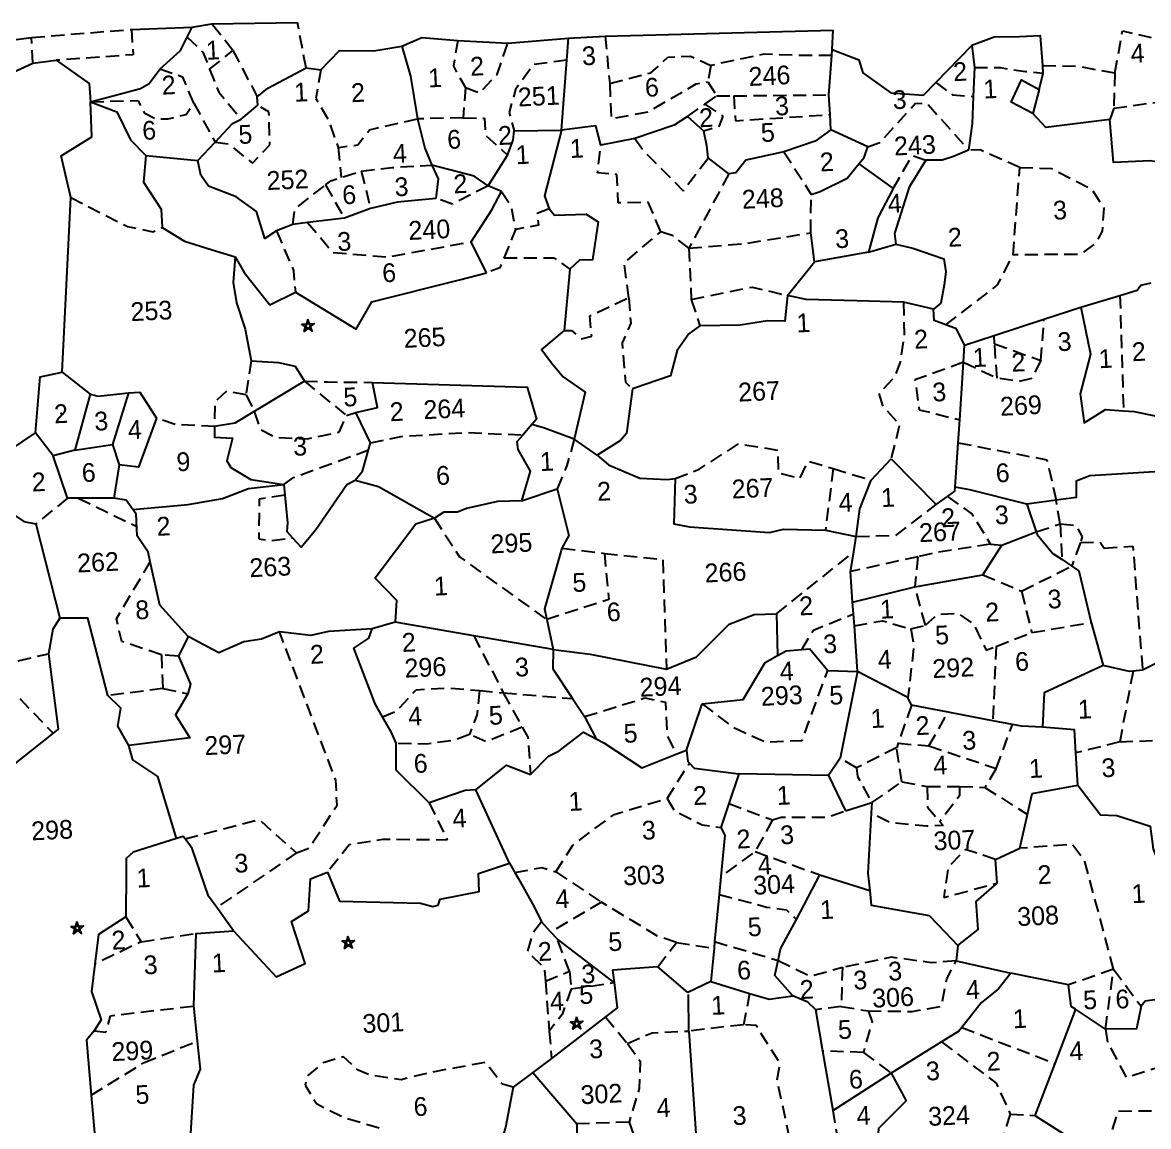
# Model space of a CAD drawing. Header units: metres. Extents: x 291156 to 294456, y 2095569 to 2100949.
# Drawn here: x 292097 to 292615, y 2098450 to 2098958 of the extents above; entities that cross this region are included whole.
import ezdxf
from ezdxf.enums import TextEntityAlignment as Align

# ---------------------------------------------------------------- set-up
doc = ezdxf.new("R2010")
doc.units = ezdxf.units.M
doc.header["$MEASUREMENT"] = 0
doc.linetypes.add('DASHED', pattern=[0.75, 0.5, -0.25])
for name, color, linetype in [('OFF', 1, 'Continuous'), ('POLY_PARCEL', 6, 'Continuous'), ('POLY_SUBPARCEL', 6, 'DASHED'), ('SYM_STONE', 1, 'Continuous'), ('TEXT_MAPIN', 7, 'Continuous'), ('TEXT_PARCEL', 7, 'Continuous')]:
    doc.layers.add(name, color=color, linetype=linetype)
doc.styles.add('TEXT_MAP', font='KRDEV050.TTF', dxfattribs={"height": 2.5})

# ---------------------------------------------------------------- blocks, each defined once
blk = doc.blocks.new('STONE_STAR')
for points in [[(-0.61, 0.2), (0.61, 0.2), (-0.38, -0.52), (-0.23, -0.07)], [(0, 0.64), (-0.38, -0.52), (0, -0.24), (0.38, -0.52)]]:
    blk.add_lwpolyline(points, close=True)
blk.add_lwpolyline([(-0.23, -0.07), (0, -0.24)])
blk = doc.blocks.new('dc')
at = {"layer": 'OFF'}
for points in [[(299009.3, 2100190.99), (299029.97, 2100192.67)], [(299067.96, 2100193.88), (299091.07, 2100193.66)], [(299091.07, 2100193.66), (299098.57, 2100194.55)], [(299098.57, 2100194.55), (299131.1, 2100193.44)], [(299177.94, 2100185.45), (299191.57, 2100183.72)], [(299191.57, 2100183.72), (299210.48, 2100181.77)], [(299210.48, 2100181.77), (299233.54, 2100182.56)], [(299233.54, 2100182.56), (299247.47, 2100182.6)], [(299247.47, 2100182.6), (299333.97, 2100180.66)]]:
    blk.add_lwpolyline(points, dxfattribs=at)
at = {"layer": 'POLY_PARCEL'}
for points in [[(299088.98, 2100189.9), (299091.07, 2100193.66)], [(299078.08, 2100178.28), (299086.26, 2100185.01), (299088.98, 2100189.9)], [(299030, 2100182.84), (299038.9, 2100183.56)], [(299038.9, 2100183.56), (299050.92, 2100174.19), (299051.16, 2100167.23)], [(299170.24, 2100182.56), (299177.94, 2100185.45)], [(299011.33, 2100174.41), (299018.46, 2100178.28), (299030, 2100182.84)], [(299138.99, 2100175.11), (299146.44, 2100182.08), (299159.43, 2100181.36), (299170.24, 2100182.56)], [(299170.24, 2100182.56), (299172.89, 2100171.03), (299174.81, 2100154.69)], [(299232.51, 2100174.26), (299233.54, 2100182.56)], [(299333.25, 2100173.31), (299333.97, 2100180.66)], [(299051.16, 2100167.23), (299070.39, 2100171.31), (299073.76, 2100172.99), (299078.08, 2100178.28)], [(299114.47, 2100165.98), (299118.56, 2100169.11), (299133.46, 2100176.08)], [(299133.46, 2100176.08), (299138.99, 2100175.11)], [(299412.79, 2100163.37), (299412.54, 2100174.78), (299404.5, 2100174.78), (299394.91, 2100175.09), (299386.25, 2100172.31)], [(299229.21, 2100147.72), (299232.51, 2100174.26)], [(299331.18, 2100156.23), (299333.04, 2100171.07)], [(299333.04, 2100171.07), (299333.25, 2100173.31)], [(299333.25, 2100173.31), (299343.25, 2100168.91), (299344.48, 2100163.96), (299354.69, 2100155.92), (299367.07, 2100154.38), (299371.96, 2100158.96)], [(299371.96, 2100158.96), (299386.25, 2100172.31)], [(299386.25, 2100172.31), (299386.87, 2100163.96)], [(299041.86, 2100131.32), (299039.03, 2100147.2), (299051.04, 2100153.91), (299051.16, 2100167.23)], [(299051.16, 2100167.23), (299060.98, 2100162.88), (299065.55, 2100152.07), (299071.08, 2100145.82)], [(299107.98, 2100157.82), (299114.47, 2100162.86)], [(299114.47, 2100162.86), (299114.47, 2100165.98)], [(299386.87, 2100163.96), (299385.91, 2100152.99)], [(299412.85, 2100160.56), (299412.79, 2100163.37)], [(299408.21, 2100145.41), (299400.17, 2100150.05), (299404.5, 2100158.4), (299411, 2100154.38)], [(299411, 2100154.38), (299412.85, 2100160.56)], [(299097.64, 2100149.6), (299104.61, 2100156.37), (299107.98, 2100157.82)], [(299174.81, 2100154.69), (299176.98, 2100143.4), (299179.38, 2100136.91)], [(299331.28, 2100148.71), (299331.18, 2100156.23)], [(299411, 2100154.38), (299408.21, 2100145.41)], [(299090.79, 2100142.94), (299097.64, 2100149.6)], [(299277.21, 2100150.65), (299271.95, 2100147.56), (299256.79, 2100143.23)], [(299283.09, 2100144.78), (299277.21, 2100150.65)], [(299385.91, 2100152.99), (299385.01, 2100142.63), (299383.15, 2100132.74)], [(299071.08, 2100145.82), (299069.76, 2100135.71), (299076.01, 2100125.14), (299076.01, 2100118.17)], [(299071.08, 2100145.82), (299090.79, 2100142.94)], [(299208.3, 2100139.31), (299210.7, 2100144.84), (299211.18, 2100148.44)], [(299211.18, 2100148.44), (299229.21, 2100147.72)], [(299229.21, 2100147.72), (299221.53, 2100123.13), (299223.08, 2100118.19), (299224.93, 2100115.71), (299237, 2100115.4), (299241.33, 2100112.31), (299238.54, 2100098.09), (299233.59, 2100098.09), (299229.81, 2100094.86), (299226.48, 2100071.81)], [(299256.79, 2100143.23), (299243.8, 2100141.37), (299242.26, 2100148.8), (299229.21, 2100147.72)], [(299331.35, 2100142.92), (299331.28, 2100148.71)], [(299437.29, 2100141.7), (299412.85, 2100139.85), (299408.21, 2100145.41)], [(299119.28, 2100114.81), (299114.71, 2100112.17), (299112.07, 2100122.5), (299104.61, 2100128.5), (299094.28, 2100133.07), (299091.63, 2100137.39), (299090.79, 2100142.94)], [(299284.33, 2100134.57), (299284.02, 2100139.21), (299283.09, 2100144.78)], [(299331.35, 2100142.92), (299325.16, 2100138.9), (299313.1, 2100135.5)], [(299344.96, 2100135.81), (299331.35, 2100142.92)], [(299485.24, 2100123.77), (299476.58, 2100121.3), (299469.77, 2100121.61), (299451.83, 2100125.32), (299437.91, 2100125.32), (299437.29, 2100141.7)], [(299200.29, 2100128.02), (299195.25, 2100131.87), (299179.38, 2100136.91)], [(299179.38, 2100136.91), (299181.54, 2100131.63), (299180.34, 2100124.18)], [(299200.29, 2100128.02), (299208.3, 2100139.31)], [(299291.75, 2100128.08), (299284.33, 2100134.57)], [(299313.1, 2100135.5), (299298.56, 2100133.03), (299294.54, 2100128.39), (299291.75, 2100128.08)], [(299341.3, 2100129.49), (299343.41, 2100131.79), (299344.96, 2100135.81)], [(299383.15, 2100132.74), (299377.28, 2100130.57), (299372.95, 2100129.33), (299366.76, 2100129.64)], [(299035.47, 2100065.22), (299041.86, 2100131.32)], [(299205.34, 2100125.62), (299200.29, 2100128.02)], [(299322.69, 2100118.81), (299326.09, 2100119.73), (299336.61, 2100124.37), (299341.3, 2100129.49)], [(299341.3, 2100129.49), (299353.85, 2100119.49)], [(299366.76, 2100129.64), (299359.95, 2100119.75), (299353.46, 2100102.44), (299353.77, 2100098.42)], [(299180.34, 2100124.18), (299165.68, 2100123.46), (299155.34, 2100121.54)], [(299192.84, 2100107.12), (299201.26, 2100118.89), (299205.34, 2100125.62)], [(299155.34, 2100121.54), (299145.24, 2100118.41)], [(299353.85, 2100119.49), (299347.46, 2100108.65), (299343.28, 2100095.87), (299353.77, 2100098.42)], [(299076.01, 2100118.17), (299084.18, 2100112.65), (299094.52, 2100108.8), (299103.17, 2100105.68)], [(299125.53, 2100116.97), (299119.28, 2100114.81)], [(299131.21, 2100117.39), (299125.53, 2100116.97)], [(299145.24, 2100118.41), (299131.21, 2100117.39)], [(299198.13, 2100095.11), (299192.84, 2100107.12)], [(299103.17, 2100105.68), (299101.85, 2100096.04), (299102.8, 2100088.25), (299105.63, 2100078.1), (299107.28, 2100066.07)], [(299103.17, 2100105.68), (299106.3, 2100099.67), (299115.43, 2100086.94), (299125.29, 2100091.26)], [(299311.76, 2100080.93), (299322.69, 2100093.14), (299321.76, 2100104.27)], [(299353.77, 2100098.42), (299360.26, 2100096.56), (299371.71, 2100091.92), (299372.33, 2100086.98), (299371.4, 2100082.03), (299369.75, 2100075.17), (299366.91, 2100072.99)], [(299125.29, 2100091.26), (299147.65, 2100076.13), (299154.14, 2100086.22), (299187.79, 2100092.94), (299198.13, 2100095.11)], [(299343.28, 2100095.87), (299322.69, 2100093.14)], [(299311.76, 2100080.93), (299310.34, 2100071.25), (299303.73, 2100071.73), (299293.34, 2100070.55), (299277.99, 2100071.02)], [(299355.68, 2100076.21), (299337.97, 2100077.63), (299318.84, 2100079.04), (299311.76, 2100080.93)], [(299437.86, 2100074.82), (299444.41, 2100076.47), (299445.95, 2100078.32), (299449.94, 2100079.01)], [(299366.91, 2100072.99), (299355.68, 2100076.21)], [(299371.29, 2100066.86), (299366.91, 2100068.73), (299366.91, 2100072.99)], [(299422.83, 2100071.05), (299437.86, 2100074.82)], [(299226.48, 2100071.81), (299217.51, 2100065.01), (299221.53, 2100059.13), (299225.24, 2100054.19), (299233.28, 2100048), (299228.33, 2100030.37)], [(299277.99, 2100071.02), (299273.74, 2100068.19), (299269.01, 2100062.05), (299265.95, 2100052.61), (299251.3, 2100048.36)], [(299408.6, 2100067.18), (299422.83, 2100071.05)], [(299422.83, 2100071.05), (299425.62, 2100053.12), (299420.98, 2100038.28), (299421.9, 2100027.15), (299430.26, 2100031.79), (299437.06, 2100031.01)], [(299024.17, 2100042.64), (299027, 2100063.81), (299035.47, 2100065.22)], [(299035.47, 2100065.22), (299045.6, 2100056.38)], [(299107.28, 2100066.07), (299117.67, 2100064.89), (299123.81, 2100063.24), (299127.12, 2100057.34)], [(299378.06, 2100058.88), (299375.28, 2100065.12), (299371.29, 2100066.86)], [(299389.38, 2100061.96), (299408.6, 2100067.18)], [(299378.06, 2100058.88), (299389.38, 2100061.96)], [(299045.6, 2100056.38), (299038.75, 2100035.38)], [(299045.6, 2100056.38), (299048.67, 2100055.44), (299060.24, 2100056.15)], [(299060.24, 2100056.15), (299053.16, 2100036.8)], [(299060.24, 2100056.15), (299064.49, 2100056.15), (299070.39, 2100046)], [(299127.12, 2100057.34), (299107.43, 2100046.73)], [(299146.07, 2100044.53), (299154.34, 2100045.94), (299152.92, 2100055.62)], [(299152.92, 2100055.62), (299211.48, 2100050.9), (299214.32, 2100038.63), (299212.52, 2100036.73)], [(299377.31, 2100052.37), (299378.06, 2100058.88)], [(299374.8, 2100030.62), (299377.31, 2100052.37)], [(299251.3, 2100048.36), (299248.23, 2100031.61), (299245.87, 2100029.01), (299236.66, 2100023.82)], [(299013.79, 2100036.37), (299024.17, 2100042.64)], [(299030.44, 2100033.64), (299024.17, 2100042.64)], [(299070.39, 2100046), (299062.6, 2100027.83), (299055.28, 2100029.01)], [(299107.43, 2100046.73), (299099.96, 2100042.7), (299092.17, 2100041.76)], [(299151.03, 2100032.73), (299146.07, 2100044.53)], [(299092.17, 2100041.76), (299091.93, 2100037.75), (299098.78, 2100037.04), (299096.18, 2100028.54), (299097.6, 2100025.95), (299104.92, 2100020.99), (299117.41, 2100018.57)], [(299038.75, 2100035.38), (299030.44, 2100033.64)], [(299038.75, 2100035.38), (299053.16, 2100036.8)], [(299053.16, 2100036.8), (299055.28, 2100029.01)], [(299212.52, 2100036.73), (299208.89, 2100032.88)], [(299228.33, 2100030.37), (299217.23, 2100035.09), (299212.52, 2100036.73)], [(299039.19, 2100017.13), (299035.16, 2100017.35), (299030.44, 2100033.64)], [(299144.57, 2100018.81), (299147.49, 2100022.11), (299150.14, 2100030.06)], [(299150.14, 2100030.06), (299151.03, 2100032.73)], [(299208.89, 2100032.88), (299206.52, 2100030.37), (299206.76, 2100027.54), (299211.01, 2100019.04), (299207.23, 2100007.95)], [(299236.66, 2100023.82), (299228.33, 2100030.37)], [(299373.79, 2100021.91), (299374.8, 2100030.62)], [(299437.06, 2100031.01), (299441.08, 2100030.55), (299450.17, 2100028.17)], [(299055.28, 2100029.01), (299052.64, 2100016.41)], [(299236.66, 2100023.82), (299240.84, 2100019.98), (299252.41, 2100014.32), (299262.8, 2100013.38), (299265.87, 2100013.61)], [(299371.87, 2100005.21), (299373.79, 2100021.91)], [(299052.64, 2100016.41), (299039.19, 2100017.13)], [(299059.72, 2100011.85), (299080.81, 2100012.67), (299093.86, 2100014.39), (299103.95, 2100017.63), (299117.41, 2100018.57)], [(299117.41, 2100018.57), (299117.61, 2100014.5)], [(299119.74, 2099998.17), (299122.84, 2099994.5), (299128.74, 2100000.87), (299141.26, 2100017.39), (299144.57, 2100018.81)], [(299144.57, 2100018.81), (299153.3, 2100015.98), (299173.85, 2100003)], [(299340.16, 2100009.32), (299348.07, 2100017.11)], [(299348.07, 2100017.11), (299364.37, 2099998.94)], [(299059.72, 2100011.85), (299057.36, 2100015.46), (299052.64, 2100016.41)], [(299117.61, 2100014.5), (299118.12, 2100003.94), (299117.65, 2100000.64), (299119.74, 2099998.17)], [(299265.87, 2100013.61), (299264.46, 2099996.38), (299270.36, 2099994.97), (299300.59, 2099991.43), (299306.02, 2099992.37), (299321.84, 2099991.19)], [(299014.34, 2100012.08), (299018.16, 2100009.33), (299022.65, 2100008.15), (299029.99, 2099971.92)], [(299060.9, 2100001.78), (299060.9, 2100010.04), (299059.72, 2100011.85)], [(299207.23, 2100007.95), (299220.95, 2100011.86)], [(299220.95, 2100011.86), (299224.49, 2099993.93), (299221.66, 2099989.21)], [(299333.43, 2099988.32), (299335.32, 2099998.7), (299340.16, 2100009.32)], [(299207.23, 2100007.95), (299198.02, 2100008.18), (299186.22, 2100006.06), (299182.67, 2100004.88), (299177.48, 2100005.12), (299173.85, 2100003)], [(299368.73, 2100001.75), (299371.69, 2100003.66), (299371.87, 2100005.21)], [(299398.68, 2099997.42), (299377.33, 2100003.92), (299371.87, 2100005.21)], [(299451.88, 2100007.32), (299423.11, 2100007.01), (299417.86, 2100005.15), (299417.55, 2099998.97), (299409.88, 2099998.34)], [(299065.33, 2099991.68), (299064.68, 2099995.4), (299060.9, 2100001.78)], [(299173.85, 2100003), (299166.76, 2100001.11), (299150.23, 2099981.29), (299158.03, 2099972.55), (299157.08, 2099964.29)], [(299364.37, 2099998.94), (299368.73, 2100001.75)], [(299409.88, 2099998.34), (299398.68, 2099997.42)], [(299398.68, 2099997.42), (299401.77, 2099986.73)], [(299078.28, 2099962.69), (299068.22, 2099975.11), (299065.33, 2099991.68)], [(299221.66, 2099989.21), (299213.86, 2099966.55), (299214.55, 2099962.46)], [(299321.84, 2099991.19), (299333.43, 2099988.32)], [(299332.18, 2099982.49), (299333.43, 2099988.32)], [(299388.47, 2099982.27), (299401.77, 2099986.73)], [(299401.77, 2099986.73), (299402.08, 2099985.68), (299407.65, 2099978.26), (299411.03, 2099975.75)], [(299330.6, 2099975.1), (299332.18, 2099982.49)], [(299380.73, 2099971.45), (299388.47, 2099982.27)], [(299330.87, 2099963.4), (299330.6, 2099975.1)], [(299411.03, 2099975.75), (299414.57, 2099973.12)], [(299029.99, 2099971.92), (299027.16, 2099967.9), (299025.03, 2099958.7)], [(299046.76, 2099941.71), (299040.62, 2099971.44), (299029.99, 2099971.92)], [(299354.75, 2099968.05), (299380.73, 2099971.45)], [(299414.57, 2099973.12), (299417.24, 2099971.14), (299420.95, 2099951.36)], [(299330.87, 2099963.4), (299354.75, 2099968.05)], [(299078.28, 2099962.69), (299074.26, 2099955.37)], [(299112.99, 2099962.69), (299106.14, 2099960.33), (299099.29, 2099959.62), (299089.61, 2099955.85), (299078.28, 2099962.69)], [(299148.17, 2099962.22), (299131.64, 2099961.98), (299124.79, 2099960.8), (299112.99, 2099962.69)], [(299150.48, 2099928.67), (299147.94, 2099933.66), (299140.85, 2099955.14), (299146.75, 2099958.68), (299148.17, 2099962.22)], [(299157.08, 2099964.29), (299148.17, 2099962.22)], [(299186.66, 2099957.66), (299157.08, 2099964.29)], [(299214.55, 2099962.46), (299216.46, 2099950.98)], [(299330.98, 2099958.96), (299330.87, 2099963.4)], [(299025.03, 2099958.7), (299027.39, 2099929.91), (299025.33, 2099928.43)], [(299216.46, 2099950.98), (299186.66, 2099957.66)], [(299259.03, 2099941.52), (299270.6, 2099945.53), (299283.59, 2099957.33), (299293.27, 2099960.64), (299301.77, 2099960.4)], [(299301.77, 2099960.4), (299301.4, 2099944.59)], [(299331.08, 2099954.45), (299330.98, 2099958.96)], [(299025.33, 2099928.43), (299004.25, 2099913.39), (298996.46, 2099918.58), (298987.02, 2099923.3), (298986.31, 2099940.06), (298998.35, 2099952.8)], [(299074.26, 2099955.37), (299078.28, 2099944.52), (299077.09, 2099940.98)], [(299331.49, 2099937.05), (299331.08, 2099954.45)], [(299216.46, 2099950.98), (299216.03, 2099943.63), (299222.91, 2099932.06)], [(299216.46, 2099950.98), (299230.46, 2099948.6), (299259.03, 2099941.52)], [(299420.95, 2099951.36), (299424.65, 2099934.82)], [(299271.98, 2099927.61), (299287.57, 2099928.55), (299296.54, 2099942.24), (299301.4, 2099944.59)], [(299301.4, 2099944.59), (299304.81, 2099946.25), (299310.79, 2099946.41)], [(299310.79, 2099946.41), (299313.78, 2099946.49), (299320.15, 2099937.99)], [(299053.84, 2099922.36), (299050.06, 2099929.91), (299051.48, 2099936.75), (299046.76, 2099941.71)], [(299077.09, 2099940.98), (299072.14, 2099933.19), (299077.09, 2099924.22), (299053.84, 2099922.36)], [(299320.15, 2099937.99), (299331.49, 2099937.05)], [(299331.49, 2099937.05), (299323.22, 2099904.48)], [(299350.06, 2099926.33), (299336.37, 2099934.12), (299331.49, 2099937.05)], [(299474.69, 2099938.83), (299470.74, 2099937.6), (299450.02, 2099936.99), (299439.5, 2099932.35)], [(299222.91, 2099932.06), (299227.13, 2099924.99)], [(299424.65, 2099934.82), (299401.76, 2099925.55), (299400.57, 2099912.59)], [(299435.89, 2099932.12), (299434.55, 2099932.04), (299424.65, 2099934.82)], [(299439.5, 2099932.35), (299435.89, 2099932.12)], [(299155.26, 2099918.32), (299153.6, 2099922.57), (299150.48, 2099928.67)], [(299265.11, 2099910.38), (299271.98, 2099927.61)], [(299227.13, 2099924.99), (299231.12, 2099916.3)], [(299351.24, 2099923.27), (299350.06, 2099926.33)], [(299365, 2099919.95), (299351.24, 2099923.27)], [(299070.14, 2099886.26), (299064.23, 2099910.08), (299055.02, 2099916.93), (299053.84, 2099922.36)], [(299205.6, 2099904.01), (299212.68, 2099910.62), (299216.93, 2099912.51), (299226.38, 2099919.12), (299231.12, 2099916.3)], [(299381.8, 2099915.93), (299370.84, 2099918.55), (299365, 2099919.95)], [(299166.59, 2099895.19), (299154.78, 2099908.17), (299155.26, 2099918.32)], [(299231.12, 2099916.3), (299233.94, 2099914.63), (299247.87, 2099904.48), (299261.38, 2099909.11)], [(299389.21, 2099914.16), (299381.8, 2099915.93)], [(299261.38, 2099909.11), (299265.11, 2099910.38)], [(299265.11, 2099910.38), (299265.41, 2099906.03), (299266, 2099905.38)], [(299400.57, 2099912.59), (299392.57, 2099913.35), (299389.21, 2099914.16)], [(299412.71, 2099902.16), (299412.61, 2099910.94), (299400.57, 2099912.59)], [(299184.54, 2099899.21), (299196.63, 2099908.02), (299205.6, 2099904.01)], [(299266, 2099905.38), (299267.77, 2099903.43), (299284.5, 2099900.47)], [(299323.22, 2099904.48), (299318.5, 2099898.11)], [(299412.85, 2099889.94), (299412.71, 2099902.16)], [(299184.54, 2099899.21), (299180.52, 2099899.21), (299166.59, 2099895.19)], [(299195.93, 2099870.74), (299184.54, 2099899.21)], [(299284.5, 2099900.47), (299280.18, 2099889.37)], [(299318.5, 2099898.11), (299284.5, 2099900.47)], [(299318.5, 2099898.11), (299324.3, 2099884.51)], [(299280.18, 2099889.37), (299276.72, 2099880.48)], [(299393.21, 2099879.73), (299395.38, 2099887.58), (299412.85, 2099889.94)], [(299412.85, 2099889.94), (299420.9, 2099878.19), (299427.04, 2099877.72), (299439.56, 2099873), (299440.27, 2099864.27), (299441.45, 2099860.73), (299448.06, 2099856.01)], [(299070.14, 2099886.26), (299053.54, 2099881.87), (299050.71, 2099879.61), (299050.43, 2099874.51), (299049.58, 2099857.54)], [(299073.46, 2099885.93), (299072.79, 2099886.96), (299070.14, 2099886.26)], [(299084.14, 2099859.34), (299081.29, 2099863.76), (299075.91, 2099882.15), (299073.46, 2099885.93)], [(299324.3, 2099884.51), (299334.45, 2099887.1)], [(299334.45, 2099887.1), (299334.02, 2099883.05)], [(299276.72, 2099880.48), (299278.14, 2099877.41), (299275.89, 2099861.91)], [(299334.02, 2099883.05), (299331.62, 2099860.44), (299332.07, 2099853.81)], [(299389.71, 2099867.04), (299393.21, 2099879.73)], [(299090.06, 2099850.18), (299105.38, 2099831.93), (299116.68, 2099836.54), (299112.26, 2099852.65), (299118.88, 2099856.4), (299120.21, 2099868.53), (299126.83, 2099870.74)], [(299126.83, 2099870.74), (299130.8, 2099859.49), (299161.49, 2099857.28), (299166.13, 2099855.74), (299168.11, 2099856.18), (299169, 2099858.38), (299184.01, 2099860.59), (299184.01, 2099867.43), (299195.93, 2099870.74)], [(299195.93, 2099870.74), (299197.87, 2099867.14)], [(299197.87, 2099867.14), (299199.02, 2099865), (299204.54, 2099853.75), (299206.97, 2099848.01)], [(299380.26, 2099863.27), (299389.71, 2099867.04)], [(299380.5, 2099854.3), (299380.26, 2099863.27)], [(299090.06, 2099850.18), (299084.14, 2099859.34)], [(299275.89, 2099861.91), (299274.89, 2099855.08)], [(299303.73, 2099844.13), (299313.42, 2099860.65), (299332.07, 2099853.81)], [(299049.58, 2099857.54), (299038.82, 2099851.31), (299036.91, 2099840.14)], [(299274.89, 2099855.08), (299272.31, 2099837.28)], [(299332.07, 2099853.81), (299332.31, 2099848.22), (299354.05, 2099843.23), (299359.93, 2099836.58), (299364.42, 2099831.39)], [(299364.42, 2099831.39), (299372.47, 2099837.07), (299372.23, 2099847.69), (299380.5, 2099854.3)], [(299073.64, 2099822.45), (299075.91, 2099849.9), (299090.06, 2099850.18)], [(299210.37, 2099843.91), (299206.97, 2099848.01)], [(299212.73, 2099841.06), (299210.37, 2099843.91)], [(299295.99, 2099828.97), (299297.12, 2099833.28), (299303.73, 2099844.13)], [(299036.91, 2099840.14), (299035.14, 2099829.81), (299038.28, 2099818.89), (299035.48, 2099814.86)], [(299233.51, 2099823.6), (299212.73, 2099841.06)], [(299271.95, 2099834.82), (299270.11, 2099822.19)], [(299272.31, 2099837.28), (299271.95, 2099834.82)], [(299300.9, 2099815.34), (299294.52, 2099823.36), (299295.99, 2099828.97)], [(299364.42, 2099831.39), (299363.48, 2099825.49)], [(299250.28, 2099828.79), (299233.04, 2099828.32), (299233.51, 2099823.6)], [(299261.25, 2099818.42), (299250.28, 2099828.79)], [(299363.48, 2099825.49), (299384.02, 2099819.82)], [(299074.36, 2099809.11), (299073.64, 2099822.45)], [(299233.51, 2099823.6), (299234.15, 2099813.92), (299229.55, 2099810.72)], [(299270.11, 2099822.19), (299261.25, 2099818.42)], [(299270.11, 2099822.19), (299284.61, 2099816.99)], [(299284.61, 2099816.99), (299291.93, 2099814.4), (299300.9, 2099815.34)], [(299384.02, 2099819.82), (299379.06, 2099814.16), (299372.21, 2099809.2), (299364.41, 2099800.17)], [(299405.62, 2099814.36), (299384.02, 2099819.82)], [(299035.48, 2099814.86), (299032.31, 2099811.42), (299033.11, 2099790.54)], [(299309.4, 2099809.58), (299306.57, 2099812.65), (299300.9, 2099815.34)], [(299407.85, 2099804.98), (299406.33, 2099806.1), (299405.62, 2099814.36)], [(299070.81, 2099768.97), (299069.96, 2099772.09), (299072.23, 2099792.46), (299075.06, 2099798.4), (299074.36, 2099809.11)], [(299229.55, 2099810.72), (299208.29, 2099795.95)], [(299311.34, 2099793.77), (299309.4, 2099809.58)], [(299446.44, 2099807.85), (299434.43, 2099806.81), (299432.78, 2099804.92)], [(299407.85, 2099804.98), (299399, 2099784.85)], [(299418.85, 2099796.9), (299407.85, 2099804.98)], [(299432.78, 2099804.92), (299430.65, 2099796.42), (299418.85, 2099796.9)], [(299364.41, 2099800.17), (299363.24, 2099798.82), (299356.5, 2099795.09)], [(299208.29, 2099795.95), (299200.96, 2099790.99)], [(299356.5, 2099795.09), (299336.79, 2099784.19)], [(299033.11, 2099790.54), (299033.72, 2099774.63)], [(299200.96, 2099790.99), (299193.28, 2099785.8)], [(299200.96, 2099790.99), (299216.67, 2099770.69)], [(299314.13, 2099771.11), (299311.34, 2099793.77)], [(299193.28, 2099785.8), (299189.54, 2099770.67), (299185.56, 2099759.64)], [(299336.79, 2099784.19), (299314.13, 2099771.11)], [(299336.79, 2099784.19), (299342.01, 2099773.4), (299330.94, 2099763.44), (299329.83, 2099753.85)], [(299399, 2099784.85), (299390.47, 2099765.44)], [(299216.67, 2099770.69), (299215.75, 2099750.91)], [(299390.47, 2099765.44), (299404.63, 2099755.52)]]:
    blk.add_lwpolyline(points, dxfattribs=at)
at = {"layer": 'POLY_PARCEL', "ltscale": 10, "flags": 128}
for points in [[(299260.83, 2099803.86), (299261.37, 2099817.7)], [(299260.83, 2099803.86), (299261.67, 2099763.14), (299255.53, 2099756.16)]]:
    blk.add_lwpolyline(points, dxfattribs=at)
at = {"layer": 'POLY_SUBPARCEL', "ltscale": 10, "flags": 128}
for points in [[(299029.97, 2100192.67), (299067.96, 2100193.88)], [(299030, 2100182.84), (299029.97, 2100192.67)], [(299067.96, 2100193.88), (299068.2, 2100184.26), (299038.9, 2100183.56)], [(299106.08, 2100183.99), (299098.57, 2100194.55)], [(299133.46, 2100176.08), (299131.1, 2100193.44)], [(299088.98, 2100189.9), (299094.68, 2100183.99), (299096.9, 2100177.32)], [(299096.9, 2100177.32), (299106.08, 2100183.99)], [(299106.08, 2100183.99), (299114.47, 2100165.98)], [(299191.57, 2100183.72), (299189.35, 2100173.99), (299193.52, 2100165.65)], [(299193.52, 2100165.65), (299198.8, 2100163.43), (299205.75, 2100170.1), (299210.48, 2100181.77)], [(299247.47, 2100182.6), (299248.3, 2100164.54)], [(299090.23, 2100164.81), (299086.61, 2100174.81), (299078.08, 2100178.28)], [(299096.9, 2100177.32), (299099.96, 2100168.42), (299107.98, 2100157.82)], [(299138.99, 2100175.11), (299136.67, 2100164.25), (299141.12, 2100155.64), (299144.17, 2100145.35), (299151.68, 2100145.91), (299156.41, 2100151.47), (299174.81, 2100154.69)], [(299440.06, 2100159.23), (299443.67, 2100175.08), (299454.52, 2100172.02), (299462.86, 2100168.13), (299487.33, 2100165.35), (299491.68, 2100162)], [(299232.51, 2100174.26), (299219.66, 2100173.15), (299212.43, 2100163.98), (299209.65, 2100155.37), (299211.18, 2100148.44)], [(299248.3, 2100164.54), (299264.15, 2100167.87), (299270.83, 2100173.43), (299279.45, 2100173.43), (299286.95, 2100169.54)], [(299333.04, 2100171.07), (299320.32, 2100171.76), (299307.25, 2100172.88), (299286.95, 2100169.54)], [(299051.16, 2100167.23), (299069.09, 2100166.76), (299071.32, 2100162.03), (299075.49, 2100159.53), (299080.21, 2100159.25), (299087.17, 2100160.64), (299090.23, 2100164.81)], [(299286.95, 2100169.54), (299285.56, 2100163.43)], [(299090.23, 2100164.81), (299097.64, 2100149.6)], [(299097.64, 2100149.6), (299102.74, 2100148.69), (299111.36, 2100140.91), (299118.31, 2100147.58), (299118.59, 2100160.08), (299114.47, 2100162.86)], [(299193.52, 2100165.65), (299192.13, 2100154.26)], [(299248.3, 2100164.54), (299248.3, 2100151.2), (299262.48, 2100153.14), (299281.11, 2100162.87), (299285.56, 2100163.43)], [(299285.56, 2100163.43), (299288.62, 2100157.87)], [(299386.87, 2100163.96), (299396.68, 2100163.4), (299406.13, 2100161.46), (299412.85, 2100160.56)], [(299412.79, 2100163.37), (299425.88, 2100162.57), (299440.06, 2100159.23)], [(299371.96, 2100158.96), (299378.05, 2100153.95), (299385.91, 2100152.99)], [(299440.06, 2100159.23), (299438.95, 2100145.89)], [(299192.13, 2100154.26), (299174.81, 2100154.69)], [(299192.13, 2100154.26), (299200.19, 2100153.7), (299200.19, 2100147.31), (299208.3, 2100139.31)], [(299277.21, 2100150.65), (299284.03, 2100154.96)], [(299284.03, 2100154.96), (299290.57, 2100150.09), (299288.9, 2100146.2), (299283.09, 2100144.78)], [(299284.03, 2100154.96), (299288.62, 2100157.87)], [(299288.62, 2100157.87), (299295.11, 2100157.62)], [(299295.11, 2100157.62), (299331.18, 2100156.23)], [(299295.11, 2100157.62), (299295.3, 2100148.14), (299331.28, 2100148.71)], [(299344.96, 2100135.81), (299349.68, 2100137.28), (299363.86, 2100151.45), (299368.31, 2100151.17), (299383.15, 2100132.74)], [(299144.17, 2100145.35), (299144.82, 2100133.89)], [(299438.95, 2100145.89), (299437.29, 2100141.7)], [(299438.95, 2100145.89), (299459.8, 2100147.84), (299469.26, 2100144.5), (299473.32, 2100140.46)], [(299264.93, 2100107.44), (299260.76, 2100118.83), (299249.35, 2100119.11), (299249.35, 2100129.95), (299242.07, 2100130.91), (299243.8, 2100141.37)], [(299256.79, 2100143.23), (299259.98, 2100138.41), (299274.16, 2100122.57), (299284.33, 2100134.57)], [(299152.52, 2100135.91), (299164.2, 2100136.74), (299179.38, 2100136.91)], [(299138.69, 2100131.33), (299140.84, 2100132.85), (299152.52, 2100135.91)], [(299152.52, 2100135.91), (299155.34, 2100121.54)], [(299313.1, 2100135.5), (299322.69, 2100118.81)], [(299402.24, 2100125.23), (299387.5, 2100132.55), (299383.15, 2100132.74)], [(299041.86, 2100131.32), (299062.89, 2100119.23), (299072.34, 2100116.73), (299076.01, 2100118.17)], [(299125.53, 2100116.97), (299126.66, 2100122.84), (299138.69, 2100131.33)], [(299138.69, 2100131.33), (299145.24, 2100118.41)], [(299200.29, 2100128.02), (299186.44, 2100121.73), (299180.34, 2100124.18)], [(299291.75, 2100128.08), (299275.28, 2100100.62)], [(299353.85, 2100119.49), (299361.64, 2100131.72), (299366.76, 2100129.64)], [(299205.34, 2100125.62), (299208.53, 2100120.35), (299209.37, 2100114.79), (299209.92, 2100110.9), (299203.25, 2100096.73), (299198.13, 2100095.11)], [(299402.24, 2100125.23), (299414.2, 2100124.22), (299429.21, 2100115.6), (299433.38, 2100108.1), (299432.27, 2100099.48), (299429.49, 2100095.03), (299423.65, 2100091.14), (299398.07, 2100092.15)], [(299398.07, 2100092.15), (299402.24, 2100125.23)], [(299131.21, 2100117.39), (299140.28, 2100105.61), (299160.86, 2100102.83), (299192.84, 2100107.12)], [(299223.08, 2100118.19), (299218.4, 2100116.59), (299218.67, 2100112.19), (299209.92, 2100110.9)], [(299321.76, 2100104.27), (299322.69, 2100118.81)], [(299119.28, 2100114.81), (299124.99, 2100099.5), (299125.29, 2100091.26)], [(299251.58, 2100082.98), (299250.47, 2100096.32), (299264.93, 2100107.44)], [(299269.57, 2100105.67), (299264.93, 2100107.44)], [(299275.28, 2100100.62), (299269.57, 2100105.67)], [(299275.28, 2100100.62), (299296.97, 2100101.45), (299321.76, 2100104.27)], [(299205.01, 2100100.46), (299223.9, 2100099.54), (299229.81, 2100094.86)], [(299275.28, 2100100.62), (299275.28, 2100081.16)], [(299371.29, 2100066.86), (299391.67, 2100081.04), (299398.07, 2100092.15)], [(299226.48, 2100071.81), (299229.33, 2100071.58), (299232.95, 2100068.25), (299236.84, 2100069.08), (299236.56, 2100076.86), (299251.58, 2100082.98)], [(299251.58, 2100082.98), (299251.86, 2100073.25), (299248.24, 2100066.03), (299248.8, 2100051.02), (299251.3, 2100048.36)], [(299275.28, 2100081.16), (299298.63, 2100084.77), (299311.76, 2100080.93)], [(299275.28, 2100081.16), (299277.99, 2100071.02)], [(299355.68, 2100076.21), (299355.25, 2100063.25), (299353.3, 2100053.52), (299350.8, 2100047.96), (299344.68, 2100042.13), (299345.79, 2100037.4), (299351.91, 2100029.9), (299348.07, 2100017.11)], [(299437.86, 2100074.82), (299437.06, 2100031.01)], [(299107.28, 2100066.07), (299104.7, 2100053.26)], [(299406.69, 2100051.58), (299408.6, 2100067.18)], [(299389.44, 2100058.78), (299389.38, 2100061.96)], [(299127.12, 2100057.34), (299135.67, 2100056.61), (299152.92, 2100055.62)], [(299127.12, 2100057.34), (299142.37, 2100043.5)], [(299389.44, 2100058.78), (299406.69, 2100051.58)], [(299389.73, 2100045.74), (299389.44, 2100058.78)], [(299104.7, 2100053.26), (299097.44, 2100054.94), (299092.7, 2100051.03), (299092.17, 2100041.76)], [(299104.7, 2100053.26), (299107.43, 2100046.73)], [(299377.31, 2100052.37), (299358.58, 2100046.57), (299359.69, 2100035.18), (299374.8, 2100030.62)], [(299377.31, 2100052.37), (299389.73, 2100045.74)], [(299406.69, 2100051.58), (299402.8, 2100044.91), (299398.07, 2100044.07), (299389.73, 2100045.74)], [(299092.17, 2100041.76), (299077.35, 2100043.22), (299070.39, 2100046)], [(299107.43, 2100046.73), (299109.44, 2100039.87), (299115.3, 2100036.53), (299127.02, 2100035.41), (299139.3, 2100037.36), (299142.37, 2100043.5)], [(299142.37, 2100043.5), (299146.07, 2100044.53)], [(299151.03, 2100032.73), (299163.43, 2100034.62), (299188.18, 2100034.9), (299208.89, 2100032.88)], [(299117.41, 2100018.57), (299121.16, 2100021), (299150.14, 2100030.06)], [(299228.33, 2100030.37), (299225.07, 2100020.55), (299220.95, 2100011.86)], [(299265.87, 2100013.61), (299275.12, 2100016.65), (299290.47, 2100025.57), (299305.26, 2100022.5), (299304.98, 2100013.86), (299313.07, 2100011.35), (299316.7, 2100017.76), (299325.99, 2100014.48)], [(299373.79, 2100021.91), (299407.12, 2100013.86), (299409.88, 2099998.34)], [(299035.16, 2100017.35), (299022.65, 2100008.15)], [(299039.19, 2100017.13), (299060.9, 2100005.29)], [(299117.61, 2100014.5), (299107.77, 2100013.38), (299106.93, 2099998.32), (299111.12, 2099997.48), (299119.74, 2099998.17)], [(299325.99, 2100014.48), (299321.84, 2099991.19)], [(299325.99, 2100014.48), (299340.16, 2100009.32)], [(299173.85, 2100003), (299182.65, 2099987.92), (299214.55, 2099962.46)], [(299368.73, 2100001.75), (299377.81, 2099994.61), (299384.23, 2099982.9)], [(299333.43, 2099988.32), (299348.51, 2099987.92), (299364.37, 2099998.94)], [(299411.02, 2099989.31), (299409.88, 2099998.34)], [(299067.82, 2099956.18), (299053.09, 2099962.02), (299051.42, 2099970.64), (299065.33, 2099991.68)], [(299221.66, 2099989.21), (299237.63, 2099986.52)], [(299401.77, 2099986.73), (299411.02, 2099989.31)], [(299411.02, 2099989.31), (299411.03, 2099975.75)], [(299411.02, 2099989.31), (299416.88, 2099988.48), (299419.12, 2099984.02), (299418.31, 2099981.84)], [(299237.63, 2099986.52), (299238.46, 2099968.95), (299214.55, 2099962.46)], [(299237.63, 2099986.52), (299259.67, 2099983.18), (299259.03, 2099941.52)], [(299384.23, 2099982.9), (299365.26, 2099980.95), (299356.43, 2099979.46)], [(299384.23, 2099982.9), (299388.47, 2099982.27)], [(299301.77, 2099960.4), (299332.18, 2099982.49)], [(299356.43, 2099979.46), (299330.6, 2099975.1)], [(299356.43, 2099979.46), (299354.75, 2099968.05)], [(299418.31, 2099981.84), (299414.57, 2099973.12)], [(299418.31, 2099981.84), (299425.87, 2099981.66)], [(299425.87, 2099981.66), (299427.22, 2099979.32)], [(299427.22, 2099979.32), (299438.14, 2099979.51), (299439.5, 2099932.35)], [(299380.73, 2099971.45), (299395.12, 2099964.49)], [(299395.12, 2099964.49), (299414.57, 2099973.12)], [(299358, 2099953.34), (299354.75, 2099968.05)], [(299115.46, 2099878.61), (299120.26, 2099880.16), (299131.66, 2099896), (299131.66, 2099905.45), (299112.99, 2099962.69)], [(299395.12, 2099964.49), (299398.19, 2099948.59)], [(299006.11, 2099955.21), (299012.23, 2099956.32), (299025.03, 2099958.7)], [(299186.66, 2099957.66), (299196.74, 2099935.53)], [(299310.79, 2099946.41), (299315.49, 2099953.61), (299330.98, 2099958.96)], [(299358, 2099953.34), (299362.74, 2099957.24), (299370.56, 2099957.24), (299376.42, 2099952.78), (299380.6, 2099942.74), (299384.46, 2099944.02)], [(299006.11, 2099955.21), (299010, 2099946.04), (299025.33, 2099928.43)], [(299074.26, 2099955.37), (299067.82, 2099956.18)], [(299067.82, 2099956.18), (299067.82, 2099943.4)], [(299331.08, 2099954.45), (299341.81, 2099955.85), (299352.42, 2099952.22)], [(299352.42, 2099952.22), (299358, 2099953.34)], [(299352.42, 2099952.22), (299353.26, 2099945.53), (299350.06, 2099926.33)], [(299384.46, 2099944.02), (299398.19, 2099948.59)], [(299398.19, 2099948.59), (299420.95, 2099951.36)], [(299067.82, 2099943.4), (299046.76, 2099941.71)], [(299067.82, 2099943.4), (299077.09, 2099940.98)], [(299384.46, 2099944.02), (299381.8, 2099915.93)], [(299150.48, 2099928.67), (299156.02, 2099930.57), (299163.72, 2099938.26), (299175.74, 2099938.42), (299187.76, 2099936.77)], [(299187.76, 2099936.77), (299186.32, 2099927.52), (299183.12, 2099920.31)], [(299187.76, 2099936.77), (299196.74, 2099935.53)], [(299271.98, 2099927.61), (299282.92, 2099918.39), (299295.48, 2099911.97), (299309.16, 2099911.97), (299320.15, 2099937.99)], [(299196.74, 2099935.53), (299222.91, 2099932.06)], [(299196.74, 2099935.53), (299203.31, 2099922.16)], [(299435.89, 2099932.12), (299429.56, 2099905.52)], [(299227.13, 2099924.99), (299250.27, 2099930.94), (299258.09, 2099928.99), (299258.09, 2099916.16), (299261.38, 2099909.11)], [(299351.24, 2099923.27), (299345.54, 2099909.14)], [(299183.12, 2099920.31), (299177.18, 2099918.39), (299166.6, 2099917.43), (299155.26, 2099918.32)], [(299203.31, 2099922.16), (299189.37, 2099917.27), (299183.12, 2099920.31)], [(299203.31, 2099922.16), (299205.24, 2099918.23), (299205.6, 2099904.01)], [(299357.15, 2099907.51), (299365, 2099919.95)], [(299382.27, 2099897.75), (299389.21, 2099914.16)], [(299429.56, 2099905.52), (299444.91, 2099905.52), (299453.56, 2099909.98), (299461.38, 2099910.54), (299471.7, 2099907.47)], [(299344.88, 2099907.51), (299329.25, 2099900.54)], [(299345.54, 2099909.14), (299344.88, 2099907.51)], [(299346.27, 2099894.4), (299344.88, 2099907.51)], [(299345.54, 2099909.14), (299357.15, 2099907.51)], [(299357.15, 2099907.51), (299382.27, 2099897.75)], [(299256.89, 2099892.39), (299266, 2099905.38)], [(299329.25, 2099900.54), (299323.22, 2099904.48)], [(299429.56, 2099905.52), (299412.71, 2099902.16)], [(299329.25, 2099900.54), (299329.53, 2099897.19), (299334.45, 2099887.1)], [(299382.27, 2099897.75), (299377.53, 2099890.78)], [(299166.59, 2099895.19), (299172.82, 2099880.71), (299148.35, 2099882.1), (299135.56, 2099880.71), (299126.83, 2099870.74)], [(299334.45, 2099887.1), (299346.27, 2099894.4)], [(299346.27, 2099894.4), (299355.76, 2099892.17)], [(299073.46, 2099885.93), (299101.83, 2099891.95), (299115.46, 2099878.61)], [(299213.39, 2099866.61), (299220.33, 2099876.5), (299236.52, 2099887.37), (299256.89, 2099892.39)], [(299256.89, 2099892.39), (299259.4, 2099887.65), (299269.73, 2099881.8), (299276.72, 2099880.48)], [(299280.18, 2099889.37), (299296.52, 2099882.35)], [(299355.76, 2099892.17), (299355.48, 2099884.36), (299359.92, 2099878.59)], [(299355.76, 2099892.17), (299368.04, 2099891.61)], [(299368.04, 2099891.61), (299367.76, 2099887.99), (299359.92, 2099878.59)], [(299368.04, 2099891.61), (299377.53, 2099890.78)], [(299377.53, 2099890.78), (299393.21, 2099879.73)], [(299296.52, 2099882.35), (299299.86, 2099883.19), (299317.45, 2099882.35), (299324.3, 2099884.51)], [(299296.52, 2099882.35), (299289.26, 2099870.64), (299275.89, 2099861.91)], [(299359.92, 2099878.59), (299361.06, 2099877.11), (299354.92, 2099877.11), (299341.25, 2099879.06), (299334.02, 2099883.05)], [(299115.46, 2099878.61), (299084.14, 2099859.34)], [(299197.87, 2099867.14), (299208.09, 2099868.56), (299213.39, 2099866.61)], [(299289.26, 2099870.64), (299313.42, 2099860.65)], [(299380.26, 2099863.27), (299369.15, 2099867.63), (299362.18, 2099861.21), (299359.94, 2099849.78), (299380.5, 2099854.3)], [(299423.06, 2099819.45), (299414.14, 2099860.86), (299409.68, 2099867.56), (299389.71, 2099867.04)], [(299213.39, 2099866.61), (299230.13, 2099854.34)], [(299049.58, 2099857.54), (299054.83, 2099847.76), (299036.91, 2099840.14)], [(299274.89, 2099855.08), (299292.61, 2099849.44), (299300.14, 2099848.05), (299303.73, 2099844.13)], [(299230.13, 2099854.34), (299210.37, 2099843.91)], [(299257.76, 2099837.6), (299250.79, 2099840.39), (299230.13, 2099854.34)], [(299054.83, 2099847.76), (299075.91, 2099849.9)], [(299206.97, 2099848.01), (299203.62, 2099844.02), (299201.11, 2099837.05), (299207.25, 2099830.35), (299207.4, 2099825.35)], [(299216.74, 2099828.68), (299212.73, 2099841.06)], [(299250.28, 2099828.79), (299257.76, 2099837.6)], [(299257.76, 2099837.6), (299271.95, 2099834.82)], [(299272.31, 2099837.28), (299295.99, 2099828.97)], [(299295.99, 2099828.97), (299307.96, 2099822.39), (299320.24, 2099825.18)], [(299207.4, 2099825.35), (299216.74, 2099828.68)], [(299207.4, 2099825.35), (299207.98, 2099806.37)], [(299216.74, 2099828.68), (299217.02, 2099821.99)], [(299320.24, 2099825.18), (299319.12, 2099810.4)], [(299363.48, 2099825.49), (299354.04, 2099825.3), (299338.97, 2099828.09), (299320.24, 2099825.18)], [(299329.17, 2099808.17), (299345.95, 2099807.17), (299357.11, 2099808.56), (299359.63, 2099818.88), (299363.48, 2099825.49)], [(299035.48, 2099814.86), (299039.82, 2099814.13), (299041.93, 2099820.31), (299073.64, 2099822.45)], [(299217.02, 2099821.99), (299213.11, 2099812.5), (299207.98, 2099806.37)], [(299217.02, 2099821.99), (299233.51, 2099823.6)], [(299284.61, 2099816.99), (299281.76, 2099805.25)], [(299423.06, 2099819.45), (299405.62, 2099814.36)], [(299418.85, 2099796.9), (299423.06, 2099819.45)], [(299423.06, 2099819.45), (299432.78, 2099804.92)], [(299053.56, 2099801.83), (299074.36, 2099809.11)], [(299229.55, 2099810.72), (299237.39, 2099800.23)], [(299319.12, 2099810.4), (299309.4, 2099809.58)], [(299319.12, 2099810.4), (299329.17, 2099808.17)], [(299329.17, 2099808.17), (299330.56, 2099803.98), (299326.65, 2099792.55)], [(299207.98, 2099806.37), (299208.29, 2099795.95)], [(299237.39, 2099800.23), (299246.88, 2099803.86), (299260.83, 2099803.86)], [(299281.76, 2099805.25), (299260.83, 2099803.86)], [(299297.11, 2099761.46), (299293.48, 2099783.5), (299294.88, 2099789.91), (299286.51, 2099804.69), (299281.76, 2099805.25)], [(299033.11, 2099790.54), (299053.56, 2099801.83)], [(299193.28, 2099785.8), (299189.25, 2099787.08), (299183.13, 2099795.69), (299162.27, 2099792.91), (299150.87, 2099790.69), (299139.47, 2099792.91), (299134.74, 2099795.14), (299129.46, 2099800.42), (299121.67, 2099798.47), (299115.55, 2099794.03), (299114.44, 2099790.41), (299118.34, 2099783.19), (299128.07, 2099777.63), (299143.62, 2099772.22)], [(299237.39, 2099800.23), (299241.86, 2099793.26), (299241.02, 2099782.94), (299236.55, 2099770.39)], [(299364.41, 2099800.17), (299399, 2099784.85)], [(299356.5, 2099795.09), (299376.45, 2099778.45), (299381.2, 2099766.46)], [(299418.85, 2099796.9), (299419.43, 2099791.84), (299425.85, 2099778.17), (299443.43, 2099782.91)], [(299326.65, 2099792.55), (299311.34, 2099793.77)], [(299326.65, 2099792.55), (299336.79, 2099784.19)], [(299236.55, 2099770.39), (299216.67, 2099770.69)], [(299236.55, 2099770.39), (299240.46, 2099757.56), (299237.84, 2099751.37)], [(299315.53, 2099758.95), (299314.13, 2099771.11)], [(299381.2, 2099766.46), (299378.13, 2099758.09), (299372.27, 2099745.54), (299364.68, 2099738.56)], [(299381.2, 2099766.46), (299390.47, 2099765.44)], [(299417.01, 2099751.69), (299422.22, 2099765.62), (299451.52, 2099764.22), (299458.1, 2099749.4)]]:
    blk.add_lwpolyline(points, dxfattribs=at)
at = {"layer": 'TEXT_MAPIN'}
blk.add_point((299034.23, 2100049.53), dxfattribs=at)
at = {"layer": 'SYM_STONE', "xscale": 3.952664450661268, "yscale": 3.952664450661268, "zscale": 3.952664450661268}
for p in [(299129.47, 2100078.23), (299030.92, 2099854.11), (299133.36, 2099843.58), (299218.48, 2099808.73)]:
    blk.add_blockref('STONE_STAR', p, dxfattribs=at)
at = {"layer": 'TEXT_MAPIN', "style": 'TEXT_MAP'}
for s, p in [('1', (299098.48, 2100184.51)), ('2', (299081.09, 2100172.17)), ('2', (299198.35, 2100173.63)), ('3', (299240.93, 2100175.49)), ('1', (299182.19, 2100169.95)), ('1', (299131.13, 2100166.99)), ('2', (299152.72, 2100165.82)), ('4', (299449, 2100166.33)), ('6', (299264.24, 2100162.39)), ('2', (299381.37, 2100162.71)), ('6', (299072.85, 2100155.31)), ('1', (299392.49, 2100155.51)), ('5', (299109.24, 2100151.95)), ('3', (299313.21, 2100152.91)), ('3', (299357.92, 2100153.15)), ('6', (299188.29, 2100146.27)), ('2', (299207.66, 2100146.88)), ('2', (299284.23, 2100149.9)), ('4', (299167.47, 2100141.9)), ('5', (299307.36, 2100143.07)), ('1', (299213.97, 2100139.21)), ('1', (299234.61, 2100140.59)), ('3', (299167.49, 2100129.27)), ('2', (299189.85, 2100129.37)), ('2', (299329.18, 2100130.94)), ('6', (299147.5, 2100127.21)), ('4', (299354.16, 2100113.91)), ('3', (299144.78, 2100109.58)), ('3', (299416.69, 2100108.29)), ('3', (299333.56, 2100101.49)), ('2', (299376.35, 2100100.01)), ('6', (299161.21, 2100096.89)), ('1', (299317.32, 2100070.26)), ('2', (299361.63, 2100061.98)), ('3', (299415.98, 2100058.36)), ('1', (299383.52, 2100053.9)), ('2', (299443.96, 2100053.24)), ('2', (299034.23, 2100049.53)), ('5', (299144.19, 2100050.46)), ('2', (299398.12, 2100051.47)), ('1', (299431.21, 2100051.14)), ('3', (299049.35, 2100045.95)), ('2', (299161.52, 2100044.14)), ('4', (299061.9, 2100042.08)), ('3', (299367.57, 2100041.56)), ('3', (299124.25, 2100032.74)), ('6', (299043.63, 2100026.67)), ('9', (299079.73, 2100029.03)), ('2', (299024.5, 2100024.07)), ('1', (299217.5, 2100022.43)), ('6', (299177.89, 2100019.05)), ('2', (299238.66, 2100010.14)), ('6', (299390.12, 2100009.74)), ('2', (299071.02, 2100004.98)), ('3', (299271.42, 2100007.37)), ('4', (299329.99, 2100001.42)), ('1', (299346.18, 2100002.5)), ('2', (299368.65, 2099993.77)), ('3', (299388.99, 2099993.82)), ('1', (299175.03, 2099977.15)), ('5', (299227.61, 2099975.92)), ('8', (299061.41, 2099973.64)), ('6', (299240.1, 2099964.16)), ('2', (299313.17, 2099962.99)), ('1', (299343.72, 2099960.19)), ('3', (299407.48, 2099960.93)), ('2', (299126.82, 2099953.6)), ('2', (299161.86, 2099956.44)), ('2', (299383.58, 2099957.19)), ('5', (299364.15, 2099949.31)), ('3', (299204.28, 2099944.94)), ('3', (299321.55, 2099948.07)), ('4', (299341.96, 2099941.18)), ('4', (299304.59, 2099938.56)), ('6', (299393.98, 2099937.84)), ('4', (299162.87, 2099928.29)), ('5', (299322.93, 2099928.44)), ('5', (299193.51, 2099927.08)), ('5', (299244.26, 2099917.79)), ('1', (299338.18, 2099918.91)), ('2', (299355.12, 2099915.44)), ('1', (299416.9, 2099918.59)), ('6', (299164.13, 2099910.27)), ('3', (299372.52, 2099908.92)), ('4', (299361.05, 2099900.02)), ('1', (299397.28, 2099897.05)), ('3', (299424.79, 2099895.98)), ('1', (299222.17, 2099893.03)), ('2', (299269.46, 2099893.01)), ('1', (299301.16, 2099891.47)), ('4', (299177.82, 2099888.78)), ('3', (299249.38, 2099880.76)), ('3', (299301.72, 2099876.46)), ('3', (299094.29, 2099875.75)), ('2', (299285.15, 2099875.72)), ('1', (299056.94, 2099871.92)), ('4', (299292.7, 2099865.37)), ('4', (299215.36, 2099856.32)), ('2', (299398.6, 2099856.67)), ('2', (299046.32, 2099848.89)), ('1', (299315.47, 2099847.38)), ('1', (299433.87, 2099847.69)), ('3', (299058.05, 2099838.87)), ('1', (299083.9, 2099838.33)), ('5', (299234.61, 2099839.07)), ('5', (299287.75, 2099842.11)), ('2', (299207.75, 2099836.75)), ('3', (299223.83, 2099827.36)), ('6', (299282.92, 2099825.91)), ('3', (299340.18, 2099822.79)), ('4', (299211.42, 2099817.6)), ('5', (299222.63, 2099819.53)), ('2', (299306.34, 2099817.52)), ('3', (299326.82, 2099820.05)), ('1', (299272.43, 2099813.08)), ('4', (299369.34, 2099814.33)), ('5', (299413.56, 2099808.24)), ('6', (299425.82, 2099808.01)), ('5', (299320.06, 2099801.53)), ('1', (299386.56, 2099802.45)), ('3', (299225.39, 2099798.81)), ('5', (299052.54, 2099789.78)), ('2', (299375.86, 2099786.84)), ('4', (299407.4, 2099789.18)), ('6', (299323.31, 2099782.51)), ('3', (299352.64, 2099784.24)), ('6', (299157.76, 2099780.16)), ('4', (299249.85, 2099775.27)), ('3', (299278.53, 2099770.88)), ('4', (299325.55, 2099768.6))]:
    blk.add_text(s, height=7.11, dxfattribs=at).set_placement(p, align=Align.MIDDLE)
at = {"layer": 'TEXT_PARCEL', "style": 'TEXT_MAP'}
for s, p in [('246', (299309.03, 2100164.61)), ('251', (299221.18, 2100161.07)), ('252', (299124.4, 2100134.01)), ('243', (299362.87, 2100135.57)), ('248', (299304.23, 2100118.17)), ('240', (299177.23, 2100112.49)), ('253', (299070.38, 2100086.82)), ('265', (299173.45, 2100071.65)), ('264', (299179.61, 2100044.25)), ('267', (299299.26, 2100045.12)), ('269', (299398.28, 2100034.93)), ('267', (299295.02, 2100008.49)), ('262', (299045.5, 2099992.49)), ('295', (299202.59, 2099992.13)), ('267', (299365.26, 2099988.51)), ('263', (299110.74, 2099987.53)), ('266', (299283.21, 2099977.16)), ('296', (299167.69, 2099946.6)), ('292', (299367.78, 2099936.71)), ('294', (299256.48, 2099935.03)), ('293', (299302.29, 2099929.34)), ('297', (299090.39, 2099920.91)), ('298', (299023.18, 2099891.78)), ('307', (299365.06, 2099871.36)), ('303', (299246.7, 2099863.79)), ('304', (299295.87, 2099857.87)), ('308', (299395.39, 2099841.13)), ('301', (299145.19, 2099812.62)), ('306', (299338.9, 2099812.86)), ('299', (299049.54, 2099806.59)), ('302', (299226.56, 2099781.62)), ('324', (299357.94, 2099767))]:
    blk.add_text(s, height=7.115, dxfattribs=at).set_placement(p, align=Align.MIDDLE)
blk = doc.blocks.new('gik')
at = {"xscale": 1.258334561516021, "yscale": 1.258334561516021, "zscale": 1.258334561516021, "rotation": 1.930403875718903}
blk.add_blockref('dc', (5138.57, -555020.28), dxfattribs=at)
blk = doc.blocks.new('1')
at = {"xscale": 0.9631521132610575, "yscale": 0.9631521132610575, "zscale": 0.9631521132610575, "rotation": 0.4812645551572004}
blk.add_blockref('gik', (27684.76, 75084.53), dxfattribs=at)

msp = doc.modelspace()

# ---------------------------------------------------------------- block references
at = {"rotation": 0.3671123404607279}
msp.add_blockref('1', (13444.4, -1814.7), dxfattribs=at)

doc.saveas('drawing.dxf')
